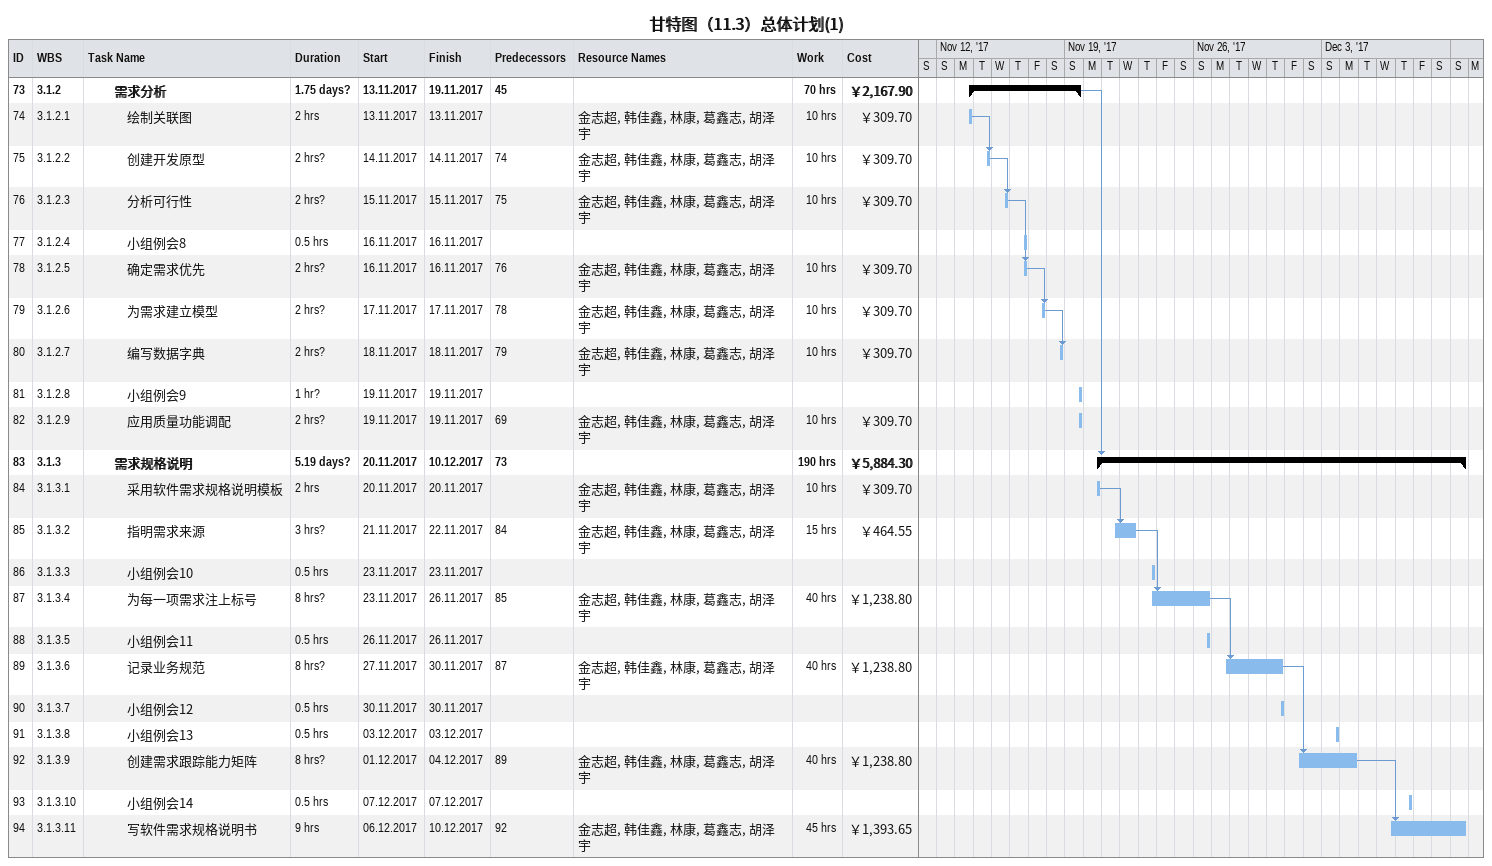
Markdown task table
甘特图（11.3）总体计划(1)

| ID | WBS | Task | Duration | Start | Finish | Predecessors | Resources | Work (h) | Cost (￥) |
|---|---|---|---|---|---|---|---|---|---|
| 73 | 3.1.2 | **需求分析** | 1.75d? | 2017-11-13 | 2017-11-19 | 45 |  | 70 | 2167.90 |
| 74 | 3.1.2.1 | 绘制关联图 | 2h | 2017-11-13 | 2017-11-13 |  | 金志超, 韩佳鑫, 林康, 葛鑫志, 胡泽宇 | 10 | 309.70 |
| 75 | 3.1.2.2 | 创建开发原型 | 2h? | 2017-11-14 | 2017-11-14 | 74 | 金志超, 韩佳鑫, 林康, 葛鑫志, 胡泽宇 | 10 | 309.70 |
| 76 | 3.1.2.3 | 分析可行性 | 2h? | 2017-11-15 | 2017-11-15 | 75 | 金志超, 韩佳鑫, 林康, 葛鑫志, 胡泽宇 | 10 | 309.70 |
| 77 | 3.1.2.4 | 小组例会8 | 0.5h | 2017-11-16 | 2017-11-16 |  |  |  |  |
| 78 | 3.1.2.5 | 确定需求优先 | 2h? | 2017-11-16 | 2017-11-16 | 76 | 金志超, 韩佳鑫, 林康, 葛鑫志, 胡泽宇 | 10 | 309.70 |
| 79 | 3.1.2.6 | 为需求建立模型 | 2h? | 2017-11-17 | 2017-11-17 | 78 | 金志超, 韩佳鑫, 林康, 葛鑫志, 胡泽宇 | 10 | 309.70 |
| 80 | 3.1.2.7 | 编写数据字典 | 2h? | 2017-11-18 | 2017-11-18 | 79 | 金志超, 韩佳鑫, 林康, 葛鑫志, 胡泽宇 | 10 | 309.70 |
| 81 | 3.1.2.8 | 小组例会9 | 1h? | 2017-11-19 | 2017-11-19 |  |  |  |  |
| 82 | 3.1.2.9 | 应用质量功能调配 | 2h? | 2017-11-19 | 2017-11-19 | 69 | 金志超, 韩佳鑫, 林康, 葛鑫志, 胡泽宇 | 10 | 309.70 |
| 83 | 3.1.3 | **需求规格说明** | 5.19d? | 2017-11-20 | 2017-12-10 | 73 |  | 190 | 5884.30 |
| 84 | 3.1.3.1 | 采用软件需求规格说明模板 | 2h | 2017-11-20 | 2017-11-20 |  | 金志超, 韩佳鑫, 林康, 葛鑫志, 胡泽宇 | 10 | 309.70 |
| 85 | 3.1.3.2 | 指明需求来源 | 3h? | 2017-11-21 | 2017-11-22 | 84 | 金志超, 韩佳鑫, 林康, 葛鑫志, 胡泽宇 | 15 | 464.55 |
| 86 | 3.1.3.3 | 小组例会10 | 0.5h | 2017-11-23 | 2017-11-23 |  |  |  |  |
| 87 | 3.1.3.4 | 为每一项需求注上标号 | 8h? | 2017-11-23 | 2017-11-26 | 85 | 金志超, 韩佳鑫, 林康, 葛鑫志, 胡泽宇 | 40 | 1238.80 |
| 88 | 3.1.3.5 | 小组例会11 | 0.5h | 2017-11-26 | 2017-11-26 |  |  |  |  |
| 89 | 3.1.3.6 | 记录业务规范 | 8h? | 2017-11-27 | 2017-11-30 | 87 | 金志超, 韩佳鑫, 林康, 葛鑫志, 胡泽宇 | 40 | 1238.80 |
| 90 | 3.1.3.7 | 小组例会12 | 0.5h | 2017-11-30 | 2017-11-30 |  |  |  |  |
| 91 | 3.1.3.8 | 小组例会13 | 0.5h | 2017-12-03 | 2017-12-03 |  |  |  |  |
| 92 | 3.1.3.9 | 创建需求跟踪能力矩阵 | 8h? | 2017-12-01 | 2017-12-04 | 89 | 金志超, 韩佳鑫, 林康, 葛鑫志, 胡泽宇 | 40 | 1238.80 |
| 93 | 3.1.3.10 | 小组例会14 | 0.5h | 2017-12-07 | 2017-12-07 |  |  |  |  |
| 94 | 3.1.3.11 | 写软件需求规格说明书 | 9h | 2017-12-06 | 2017-12-10 | 92 | 金志超, 韩佳鑫, 林康, 葛鑫志, 胡泽宇 | 45 | 1393.65 |
